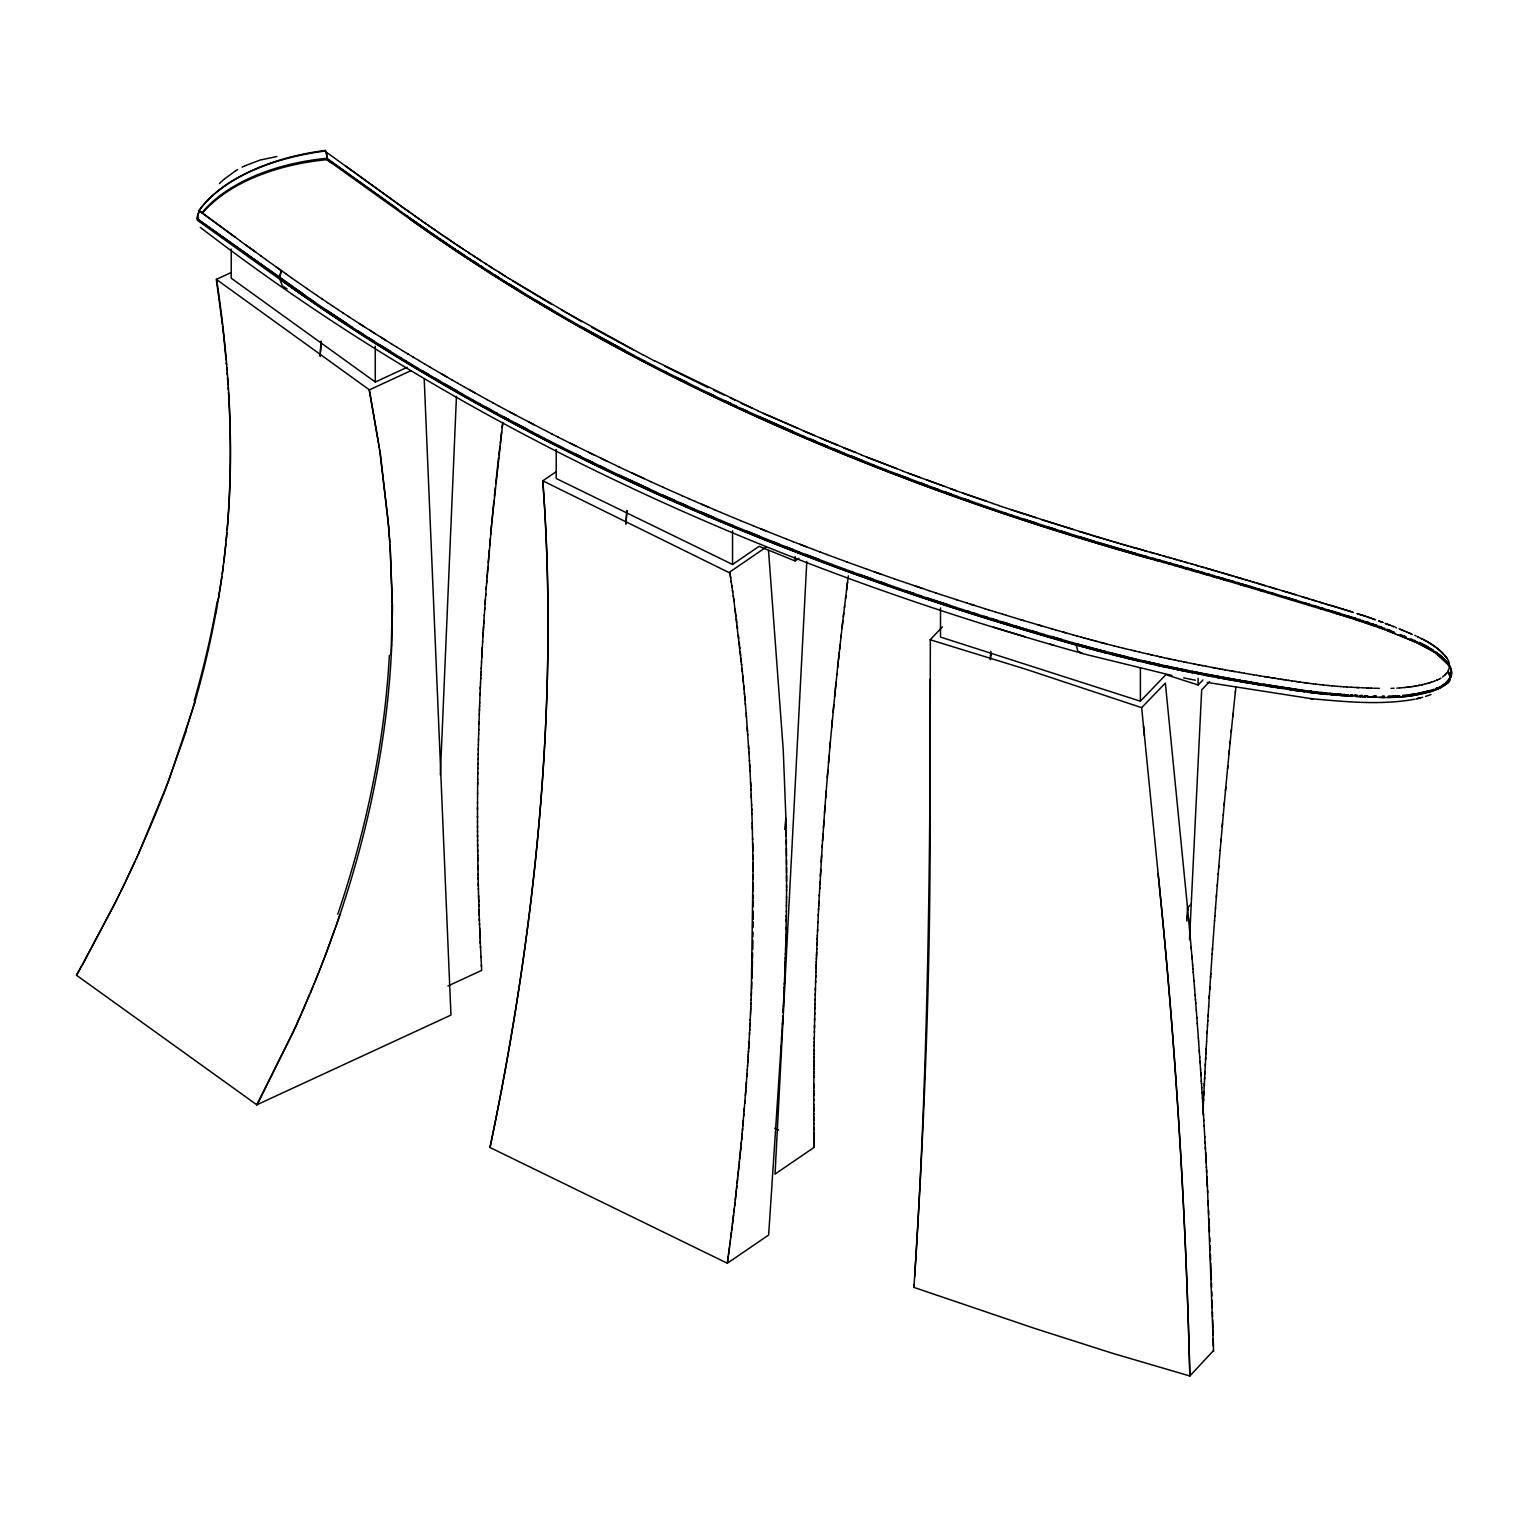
<?xml version="1.0" encoding="UTF-8"?>
<svg xmlns="http://www.w3.org/2000/svg" width="1528" height="1528" viewBox="0 0 1528 1528"><rect width="100%" height="100%" fill="white"/><g stroke="black" fill="none" stroke-linecap="round" stroke-linejoin="round"><path stroke-width="1.5" d="M753.304 898.617L753.304 895.16M786.595 881.198L786.614 875.086M813.794 1105.011L813.794 1093.513M477.5 807.72L477.5 821.892M477.5 809.553L477.519 802.697M753.304 900.909L753.285 906.658M786.595 887.844L785.889 817.881L783.253 750.114L768.508 550.481M813.775 1095.557L813.908 1068.129M813.794 1092.157L813.794 1090.801M813.794 1088.108L813.813 1084.04M930.304 679.12C930.189 878.409 927.63 1077.813 914.642 1276.72M786.595 885.075L786.576 890.786M477.519 803.098L477.596 793.07M786.576 889.525L786.519 897.853M813.851 1077.24L813.851 1075.884M753.266 911.28L753.189 919.359M813.87 1073.172L813.87 1071.796M477.576 793.815L477.691 782.069M786.519 899.591L786.538 896.649M786.481 902.532L786.519 898.98M813.908 1069.084L813.985 1060.776M813.927 1066.353L813.946 1063.641M753.17 921.67L753.113 927.458M786.481 901.749L786.385 911.337M786.442 906.219L786.462 905.111M813.966 1062.266L814.061 1053.422M814.004 1058.178L814.023 1056.822M477.672 784.513L477.729 779.299M814.061 1054.091L814.099 1049.755M477.729 779.834L477.825 772.843M786.385 910.688L786.29 917.201M814.08 1051.36L814.176 1044.522M477.806 773.798L477.901 768.164M753.037 932.08L752.96 936.721M786.309 915.711L786.08 928.928M814.157 1046.069L814.214 1041.79M814.214 1042.402L814.405 1031.343M477.901 768.278L477.977 763.503M786.232 921.288L786.271 919.054M814.271 1039.04L814.29 1037.684M477.977 764.115L478.073 758.595M752.903 940.197L752.731 949.499M814.386 1032.202L814.653 1018.469M814.462 1028.077L814.519 1025.345M478.073 758.824L478.168 754.163M785.927 936.416L786.118 927.458M478.168 754.45L478.283 748.892M814.615 1020.303L814.997 1003.858M814.749 1014.344L814.787 1012.968M478.264 749.484L478.379 744.747M752.635 952.975L752.502 958.801M785.831 940.35L785.965 934.792M814.882 1008.824L814.921 1007.449M478.379 744.804L478.531 739.189M785.774 942.318L785.869 938.555M785.812 940.904L785.182 962.296M814.978 1004.698L815.112 999.293M478.493 740.144L478.665 733.65M752.444 961.131L752.215 969.287M815.092 1000.553L815.436 988.119M478.665 733.918L478.799 729.467M785.564 949.9L785.602 948.773M815.245 995.034L815.284 993.658M478.78 730.021L479.009 722.228M752.177 970.471L751.929 978.646M785.43 954.408L785.468 953.281M815.379 990.182L815.646 981.033M815.608 982.6L815.971 971.502M478.971 723.909L479.295 714.168M785.296 958.915L785.335 957.789M815.78 977.06L815.818 975.666M785.22 961.227L784.972 968.828M785.048 966.25L785.163 962.85M815.952 971.846L816.315 961.78M479.276 714.397L479.486 708.591M751.795 982.16L751.547 989.17M784.819 972.648L785.01 967.377M816.067 968.733L816.2 964.569M479.563 706.566L479.716 702.651M479.41 710.482L479.582 705.802M751.279 996.218L753.094 863.072M784.895 970.757L784.685 976.468M816.277 962.64L816.449 958.018M816.41 959.011L816.678 952.039M479.697 703.014L480.078 693.234M751.451 991.519L751.318 995.034M784.724 975.284L783.864 995.664M816.525 956.222L816.811 948.773M391.76 644.549L392.448 608.641L390.232 547.807M751.279 996.084L750.821 1006.78M784.361 984.318L784.418 983.192M816.792 949.251L817.251 938.096M816.945 945.087L817.06 942.298M391.741 645.198C387.806 737.623 368.821 829.035 339.312 916.609M440.331 774.811L456.452 396.306M480.021 694.782L480.346 686.893M751.107 1000.305L751.146 999.255M750.936 1004.431L750.993 1003.247M784.208 988.291L784.246 987.164M817.193 939.491L817.365 935.308M480.269 689.033L480.537 682.94M750.745 1008.747L750.84 1006.646M783.998 992.818L784.074 991.118M817.327 936.053L817.633 929.139M817.556 931.125L817.957 922.224M391.111 654.748L392.199 605.947M480.499 683.436L480.766 677.84M750.668 1010.314L750.745 1008.537M750.573 1012.663L750.687 1009.798M783.921 994.518L783.119 1011.001M1202.937 1113.32L1203.052 1110.837M1202.994 1112.288L1203.319 1105.03M481.033 672.224L480.709 678.986M750.477 1014.363L750.592 1011.899M750.515 1013.828L750.191 1020.322M783.749 998.491L783.788 997.364M817.938 922.721L818.626 908.377M1203.243 1106.52L1203.606 1099.186M1203.529 1100.752L1203.93 1092.081M480.9 675.032L481.224 668.022M750.248 1019.291L750 1024.237M783.348 1006.455L783.406 1005.309M818.263 915.73L818.32 914.317M1189.51 939.682L1201.676 689.835L1209.66 681.545M1203.797 1094.946L1204.37 1083.333M1204.255 1085.72L1204.656 1077.507M481.205 668.424L481.549 661.834M750.057 1023.263L749.675 1030.33M818.53 910.115L818.798 904.92M818.741 905.894L818.97 901.463M1204.58 1079.207L1204.962 1071.682M481.511 662.407L482.657 641.493M749.866 1026.797L749.923 1025.613M783.043 1012.701L783.215 1009.282M806.803 561.425L775.04 1174.077L814.118 1147.375L813.966 1135.304M818.893 903.086L822.274 845.213M1204.828 1074.127L1205.382 1063.717M481.778 657.537L482.065 651.959M749.751 1029.184L749.026 1042.153M749.465 1034.475L749.56 1032.699M782.89 1015.547L782.642 1020.112M819.256 896.057L819.333 894.663M990.755 653.717L990.335 659.733L990.66 655.416M1187.065 916.724L1187.543 907.842L1191.248 904.003M1205.267 1065.837L1205.726 1057.414M1205.573 1059.993L1205.993 1052.391M482.103 651.272L482.351 647.07M782.393 1024.658L782.68 1019.539M819.638 889.029L819.715 887.615M819.867 884.808L820.02 881.981M990.564 655.569L990.812 651.386M1186.989 918.194L1187.103 916.151M1186.817 921.155L1187.008 917.812M1205.898 1054.129L1206.222 1048.265M1206.108 1050.118L1206.623 1041.179M749.064 1041.619L748.72 1047.482M782.489 1022.958L780.808 1050.366M1206.585 1041.599L1207.101 1032.737M1207.082 1033.138L1207.177 1031.4M482.638 642.008L484.319 614.905M748.854 1045.114L748.968 1043.337M781.859 1033.787L781.935 1032.641M820.345 876.346L820.765 869.279M1207.158 1031.591L1207.559 1024.982M1207.54 1025.345L1207.808 1020.666M482.943 636.603L483.211 632.401M748.624 1049.125L748.758 1046.623M748.682 1048.074L748.281 1054.606M748.433 1052.219L748.51 1051.035M781.572 1038.352L781.725 1036.08M1207.788 1021.181L1208.151 1015.031M1208.094 1015.967L1208.705 1005.959M483.287 631.007L483.593 626.117M748.319 1053.995L747.746 1062.896M821.204 862.212L821.644 855.126M1208.667 1006.57L1209.909 987.069M320.116 355.317L321.052 341.088M320.192 356.597L320.383 353.656M483.727 624.016L483.956 620.502M626.041 522.824L626.862 510.447A3948.18 2080.047 -64 0 0 625.964 524.257M748.09 1057.605L748.185 1056.115M747.861 1061.1L747.937 1059.916M780.999 1047.501L781.114 1045.782M1209.183 998.338L1209.355 995.549M320.479 352.185L321.166 341.89M747.555 1065.856L747.803 1062.094M780.923 1048.647L768.641 1235.006L727.328 1263.236L489.991 1147.49A1995.53 1051.302 -64 0 0 542.784 480.823L556.364 471.541M822.121 847.467L823.038 833.715M913.954 1287.264C923.905 1134.215 930.323 980.88 930.094 827.469L930.323 639.64L942.375 626.862M913.935 1284.551L913.744 1287.34L1034.418 1328.329L1111.906 1353.101L1189.854 1376.002L1213.538 1350.542M1209.756 989.38L1210.634 975.914M484.281 615.574L485.789 593.838M747.612 1065.073L747.268 1070.02M822.561 840.954L825.044 805.81M1210.52 977.595L1210.787 973.68M1210.749 974.386L1212.143 953.949M484.662 609.997L484.796 607.877M747.307 1069.562L746.944 1074.757M485.388 599.453L485.044 604.381M746.829 1076.552L747.001 1074.031M746.886 1075.521L746.008 1087.86M823.458 827.851L823.974 820.517M1212.124 954.255L1212.563 947.914M1212.411 949.996L1214.569 920.276M746.39 1082.493L746.218 1084.88M485.656 595.748L486.324 586.79M824.49 813.163L826.17 791.065M486.133 589.139L491.596 524.581M746.065 1087.019L741.615 1139.888M745.817 1090.247L745.416 1095.614M1214.55 920.735L1214.913 915.749M1214.894 916.036L1215.505 907.899M486.592 583.276L486.802 580.449M1215.448 908.816L1217.3 885.037M487.012 577.641L487.298 574.108M744.995 1100.981L744.804 1103.369M825.636 797.941L830.296 742.188M1176.044 1079.742L1176.274 1076.858M1216.326 897.337L1216.517 894.93M487.871 567.06L487.413 572.694M1217.243 885.858L1218.236 873.538M488.215 562.82L489.285 550.099M744.155 1111.123L744.403 1108.144M827.24 777.771L827.851 770.36M1218.16 874.341L1218.866 865.86M1218.695 867.866L1220.146 850.657M227.195 529.987C234.472 446.386 229.066 362.117 216.575 279.261L230.843 272.672M743.964 1113.53L743.754 1115.918M828.462 762.969L829.112 755.539M1220.146 850.466L1221.139 839.082M489.667 545.859L490.297 538.773M743.391 1120.1L743.143 1123.099M1220.929 841.47L1222.515 823.42M742.875 1126.098L742.971 1124.895M742.665 1128.485L742.436 1130.892M1222.209 826.667L1223.317 814.348M226.965 532.699L226.201 540.855M742.226 1133.279L741.997 1135.686M829.799 747.708L835.147 691.42M1223.26 815.073L1224.386 802.62M490.679 534.514L492.837 511.804M1224.138 805.275L1225.819 787.054M741.844 1137.481L734.605 1206.184M741.386 1142.275L741.156 1144.682M831.652 727.29L832.359 719.841M1225.456 790.988L1227.824 766.005M491.729 523.168L502.559 424.421M740.927 1147.089L740.335 1153.105M833.066 712.373L833.791 704.905M1227.557 768.756L1229.352 750.363M492.971 510.371L493.983 500.42M740.221 1154.289L739.743 1159.103M1230.04 743.448L1231.472 729.219M1228.97 754.316L1230.269 741.137M834.594 696.768L836.064 682.443M225.934 543.586L223.776 562.762M494.404 496.142L495.301 487.585M739.38 1162.712L739.495 1161.509M739.132 1165.138L738.635 1169.951M835.3 689.93L836.924 674.173M1231.205 731.912L1233.115 713.366M1232.771 716.651L1235.331 692.318M738.501 1171.155L737.986 1175.968M836.847 674.937L838.28 661.395M1235.312 692.547L1235.445 691.267M495.76 483.306L497.001 471.885M737.737 1178.394L737.203 1183.207M784.724 829.456L785.889 818.397L785.946 820.211M837.63 667.411L841.202 635.018M1235.426 691.477L1235.865 687.237M838.452 659.886L839.273 652.361M497.154 470.452L498.606 457.579M736.954 1185.632L736.553 1189.242M839.598 649.362L840.114 644.835M736.42 1190.465L735.312 1200.129M840.954 637.291L842.864 620.654M498.93 454.733L499.942 446.119M735.025 1202.555L733.02 1219.497M841.985 628.218L845.863 595.653M734.319 1208.591L733.898 1212.239M843.322 616.873L843.762 613.091M500.286 443.254L501.661 431.775M844.392 607.781L844.659 605.508M733.593 1214.645L731.014 1235.541M845.5 598.689L848.326 575.884M502.196 427.477L502.808 422.454M732.867 1220.719L732.409 1224.348M846.512 590.343L847.562 581.977M732.122 1226.774L731.664 1230.422M731.434 1232.236L730.785 1237.279M223.413 565.513L222.324 573.802M730.881 1236.477L730.346 1240.717M729.62 1246.199L730.422 1240.125M729.887 1244.174L730.117 1242.455M729.314 1248.624L729.658 1245.893M729.142 1249.847L729.429 1247.631M728.818 1252.272L729.2 1249.369M728.971 1251.088L728.283 1256.283M728.512 1254.564L728.741 1252.826M728.321 1255.92L727.805 1259.76M727.996 1258.365L728.168 1257.143M727.576 1261.498L727.844 1259.588M727.328 1263.236L727.672 1260.791M221.942 576.553L216.117 612.728M217.988 601.211C229.754 532.317 232.772 462.086 228.474 392.371M489.991 1147.49C535.679 928.833 559.172 704.102 542.784 480.823L729.945 573.038M1451.275 676.102L1450.836 669.245M1451.199 676.446L1446.634 683.532L1437.561 689.262A35.469 20.475 0 0 0 1447.15 683.035L1451.352 675.815A34.59 19.959 0 0 0 1449.747 666.953L1448.544 665.196A89.235 51.513 0 0 0 1435.155 652.704A112.575 64.997 0 0 0 1416.762 642.639L1381.599 628.39L1348.04 617.178M195.126 700.607L185.843 731.186M194.705 703.243L168.558 781.056L138.227 854.496M185.977 731.797L163.496 794.732M338.395 919.321L339.999 914.336M337.459 922.033L339.025 917.182M336.523 924.746L338.051 920.047M335.587 927.477L337.058 922.912M336.064 925.758L326.056 953.739M335.071 928.623L323.764 959.775M325.655 954.37L322.828 962.182M323.458 960.1L320.593 967.95M322.351 962.984L318.301 973.737M320.097 968.733L317.156 976.64M317.805 974.482L315.074 981.778M316.659 977.366L314.176 983.994M314.329 983.115L310.547 992.78M313.144 985.999L302.162 1012.338M309.516 994.69L298.17 1020.819M301.761 1013.236L300.997 1014.993M300.596 1015.872L296.871 1023.722M298.247 1021.162L295.553 1026.625M139.468 851.745L123.577 885.743M297.043 1023.817L293.548 1030.999M136.298 858.717L137.577 855.89M295.84 1026.472L256.723 1104.859L450.951 1015.089L424.211 379.097M134.999 861.544L125.697 881.312M293.586 1031.419L257.029 1104.973L76.4 975.17L81.882 965.409M125.01 882.745L120.846 891.397M122.928 887.042L115.269 902.666M120.101 892.81L112.442 908.3M115.058 902.933L82.856 964.206M112.117 908.759L76.667 975.303M1449.174 679.444L1450.015 678.222A35.812 20.666 0 0 0 1449.06 664.737L1449.117 664.737M1447.933 671.518L1447.952 671.269A33.826 19.52 0 0 0 1447.207 658.568L1446.672 657.709L1447.054 658.606M1446.061 682.787L1449.805 678.184A17.343 13.427 30.2 0 0 1447.952 671.269L1448.124 671.231A17.553 13.599 30.2 0 1 1450.015 678.222M1447.15 672.435L1446.5 673.39M1446.997 672.798L1446.08 673.886M1448.296 680.246L1445.163 683.341M1446.004 673.81L1444.361 675.548M940.503 607.953L940.503 637.061L1140.385 701.199L1165.902 674.65L1198.105 684.983L1202.956 679.979M1158.109 873.481C1175.242 1040.492 1185.69 1208.17 1189.854 1376.002A4371.837 1967.606 -77 0 0 1161.108 903.793L1141.664 707.655L1165.348 683.092L1187.619 908.683M219.421 183.589L220.395 182.634M221.006 182.042L223.795 179.483M1444.648 675.185L1444.208 675.586M224.196 179.139L235.923 170.62M1443.291 676.35L1442.547 676.999M1443.387 684.659L1444.991 683.704L1443.272 684.735M556.211 449.404L556.211 478.512L732.542 564.462L759.072 546.317L795.057 560.929L798.953 558.274M766.235 547.081L729.792 572.007L730.25 575.082M1442.986 685.117L1441 686.32M1440.923 678.107L1439.892 678.719M236.076 170.525L237.585 169.627M1438.65 679.368L1439.892 678.642M1440.235 686.569L1439.93 686.893M1439.873 686.76L1439.032 687.333M242.112 167.163L243.067 166.686M243.544 166.457L244.518 165.979M1437.829 679.712L1436.358 680.399L1437.581 679.845M244.69 165.903L260.066 160.077L276.816 156.524M231.225 249.102L231.225 278.211L375.277 382.038L407.04 367.331M411.051 370.616L369.184 389.965L380.3 453.606L388.246 521.831M447.895 985.999L481.683 970.375L480.938 956.394M1437.944 687.829L1436.855 688.288M1437.008 688.077L1435.785 688.727L1436.626 688.23M1436.606 689.663L1433.283 690.847A87.325 50.424 0 0 1 1408.09 696.233A113.569 65.57 0 0 1 1381.579 697.456L1380.987 697.456M1435.193 680.934L1434.448 681.163M1444.762 684.869L1447.761 683.245A8.595 6.933 32.7 0 0 1450.11 679.502M1434.219 681.259L1433.398 681.545M1430.972 694.571L1425.528 696.443M1434.181 689.3L1433.512 689.376M1432.997 681.679L1430.647 682.443M1433.035 689.529L1430.609 690.274M1432.634 691.057L1411.452 695.794M1431.335 682.271L1426.407 683.646M1429.941 682.691L1428.546 683.054M1429.463 690.599L1427.114 691.248M1416.341 698.869L1422.778 697.245M1427.381 691.324L1425.395 691.706M1424.898 684.028L1426.006 683.799M1426.885 691.458L1425.834 691.726M1420.983 692.719L1425.471 691.821M1425.108 691.917L1423.981 692.184M1422.32 684.659L1424.268 684.238M1417.086 698.697L1419.97 698.01M1422.778 684.601L1421.517 684.85M1423.58 692.279L1420.333 692.852M1421.594 684.869L1418.27 685.518L1419.225 685.365M1414.909 699.194C1380.892 705.363 1345.939 701.772 1311.769 698.754M1420.18 693.024L1419.206 693.101M1420.41 692.986L1418.977 693.139M1419.054 693.254L1417.85 693.349M1418.137 685.594L1415.539 686.034M1417.717 693.521L1416.59 693.597M1415.807 686.034L1414.202 686.263M1416.456 693.75L1414.622 693.922M1415.845 693.846L1413.686 694.075M1414.279 686.282L1412.77 686.492M1414.126 694.132L1412.044 694.323M1412.827 686.511L1410.974 686.76M1413.018 694.304L1411.681 694.38M1409.886 686.931L1411.013 686.779M1409.771 694.762L1411.547 694.514M1411.242 695.832L1405.588 696.501M1410.535 694.533L1406.467 695.011M1409.293 687.008L1407.154 687.237M1408.472 687.122L1407.422 687.237M1408.682 694.762L1407.594 694.896M1404.958 687.466L1407.192 687.256M1404.289 695.24L1405.626 695.24M1404.996 687.504L1400.125 687.925M1405.321 696.52L1387.004 697.494M1402.704 695.393L1404.117 695.393M1399.839 695.737L1397.509 695.775M1399.533 687.982L1396.783 688.116M1395.561 695.87L1397.413 695.909M1394.625 695.928L1392.562 696.004M1394.3 695.928L1393.44 695.966M1394.09 688.249L1392.39 688.326M1391.626 688.383L1391.015 688.364M1391.645 696.042L1390.079 696.08M1389.506 696.214L1388.341 696.099M1384.444 696.119L1383.871 696.233M1384.674 697.494L1383.871 697.494M1383.623 697.494L1382.706 697.475M1383.279 696.099L1382.305 696.099M1382.343 697.475L1331.251 694.839M1374.188 688.23L1379.326 688.345M1379.478 697.417L1380.548 697.436M1374.99 696.042L1376.365 695.947M1373.271 695.985L1375.2 695.928M1375.563 697.322L1370.902 697.169M1371.323 688.154L1373.08 688.173M1371.113 688.116L1368.381 688.039M1370.1 697.15L1367.751 697.054M1366.796 687.982L1368.572 688.02M1367.14 695.66L1365.917 695.737M1367.732 695.679L1366.529 695.756M1366.395 687.944L1360.799 687.734M1364.676 695.679L1365.707 695.603M1365.402 696.978L1360.741 696.787M1362.594 695.469L1359.882 695.488M1360.359 696.768L1359.194 696.711M1358.736 687.619L1355.833 687.504M1359.576 687.657L1356.673 687.524M1358.793 696.692L1357.456 696.634M1357.399 695.24L1354.878 695.24M1356.883 696.596L1355.928 696.558M1355.737 695.164L1354.457 695.221M1355.431 687.447L1351.23 687.256M1352.796 695.011L1350.236 694.992M1352.356 695.106L1351.096 694.915M1352.337 696.367L1351 696.29M1351.23 687.237L1347.066 687.008M1350.618 696.271L1349.472 696.195M1348.594 694.762L1346.092 694.743M1349.071 696.176L1339.75 695.546M1346.684 686.951L1343.8 686.798M1345.289 694.552L1344.048 694.591M1344.468 694.495L1342.806 694.514M1343.819 686.76L1340.457 686.549M1341.985 694.323L1339.827 694.285M1340.705 694.228L1339.407 694.266M1340.476 686.511L1337.458 686.32M1336.408 694.018L1338.566 694.056M1338.127 694.037L1335.988 693.979M1336.637 686.225L1334.975 686.11M1337.439 695.355L1311.597 692.719M1335.587 693.827L1333.925 693.808M1334.192 686.015L1331.843 685.843M1333.963 693.693L1331.213 693.578M1331.862 685.805L1329.952 685.652M1330.487 693.387L1328.539 693.33M1330.85 693.406L1329.685 693.425M1329.589 685.594L1328.023 685.48M1328.061 685.442L1323.248 685.002M1327.794 693.12L1325.387 693.024M1327.355 694.476L1326.208 694.361M1326.228 692.967L1322.961 692.757M1325.846 694.323L1322.732 693.999M1323.802 692.719L1321.3 692.585M1323.286 684.964L1319.925 684.639M1322.159 692.547L1317.06 692.108M1321.968 693.922L1318.129 693.502M1319.963 684.601L1315.646 684.143M1207.196 682.443L1311.463 698.716M1317.079 691.993L1314.443 691.802M1316.181 692.012L1314.882 691.859M1315.684 684.124L1313.469 683.875M1315.837 693.234L1295.247 690.465M1310.184 698.563L1313.049 698.907M1312.686 691.592L1314.481 691.687M1313.507 683.856L1311.75 683.665M1312.285 691.42L1310.967 691.382M1311.368 683.589L1308.102 683.207M1311.005 691.248L1309.305 691.172M1311.425 691.305L1310.126 691.267M1311.215 692.661L1309.744 692.49M1309.381 692.432L1308.006 692.26M1308.541 690.942L1306.956 690.866M1306.23 682.959L1307.758 683.131M1305.829 690.713L1306.994 690.732M1306.268 682.92L1305.084 682.806M197.15 220.108L279.834 279.299A2330.563 1345.538 0 0 0 1076.323 644.988L1077.717 651.062L1082.244 653.335C765.986 565.742 461.265 428.184 200.302 227.366M1305.141 682.768L1303.919 682.634M1305.504 690.541L1303.9 690.446M1304.645 691.802L1303.308 691.63M1303.957 682.615L1302.009 682.367M1302.295 690.083L1301.149 690.064M1302.028 690.178L1303.556 690.274M1300.022 682.08L1301.149 682.214M1300.748 689.873L1298.972 689.739M1300.252 689.93L1301.646 690.007M1297.788 681.736L1295.992 681.507M1297.73 681.755L1298.857 681.889M1298.628 681.889L1300.271 682.08M1297.367 689.376L1298.246 689.51M1297.845 689.586L1299.64 689.72M1298.284 690.904L1299.831 691.134M1294.827 681.335L1296.393 681.526M1293.165 688.899L1294.846 689.013M1294.407 689.09L1295.973 689.185M1295.19 689.204L1296.68 689.281M1297.406 690.771L1292.249 690.026M1291.427 680.819L1294.865 681.297M1291.485 688.517L1289.67 688.383M1292.344 688.65L1290.549 688.517M1291.867 688.708L1293.624 688.841M1294.178 690.312L1273.206 687.103M1288.39 680.38L1289.727 680.533M1290.549 680.705L1291.924 680.858M1289.288 688.192L1287.951 688.135M1288.811 688.249L1290.167 688.326M1289.326 689.586L1290.931 689.835M1288.868 680.418L1285.468 679.922M1286.309 687.753L1284.609 687.619M1285.831 687.81L1287.149 687.867M1286.671 687.944L1288.429 688.058M1283.444 679.616L1285.908 679.96M1282.603 687.313L1284.246 687.428M1283.787 687.504L1285.067 687.562M1280.731 679.196L1282.699 679.482M1282.278 679.444L1283.501 679.597M1280.655 687.008L1282.259 687.122M1281.438 687.142L1283.043 687.256M1280.483 688.249L1281.686 688.421M1275.689 678.413L1278.478 678.814M1278.057 678.776L1280.388 679.12M1278.802 686.588L1277.198 686.473M1278.363 686.664L1279.948 686.779M1277.58 687.791L1278.497 687.944M1274.085 678.165L1275.746 678.394M1273.206 685.843L1275.288 686.034M1274.83 686.091L1276.472 686.225M1276.033 686.282L1277.637 686.416M1275.555 687.466L1271.067 686.76M1271.239 677.668L1269.539 677.439M1271.2 677.706L1272.9 677.935M1272.442 677.897L1274.543 678.203M1270.78 685.327L1268.641 685.117M1270.303 685.384L1272.423 685.594M1271.544 685.575L1274.065 685.843M1269.558 686.511L1271.602 686.836M1266.215 676.885L1268.335 677.21M1267.877 677.171L1269.577 677.401M1267.858 684.85L1265.318 684.582M1266.979 684.85L1269.1 685.06M1266.54 686.034L1268.374 686.32M1268.049 686.282L1269.978 686.588M1265.012 676.675L1259.74 675.834M1264.573 676.617L1266.674 676.942M1264.535 684.315L1259.263 683.589M1263.675 684.315L1266.196 684.582M1266.769 686.072L1260.352 685.021M1259.798 675.815L1256.627 675.319M1259.015 684.792L1255.538 684.219M1260.524 685.041L1257.143 684.487M1256.665 675.3L1253.533 674.803M1254.583 682.806L1256.971 683.073M1256.131 683.073L1258.518 683.322M1253.934 683.952L1255.997 684.296M1253.59 674.784L1244.231 673.218M1249.178 681.908L1251.547 682.176M1250.725 682.156L1253.094 682.424M1253.036 682.558L1254.641 682.691M1252.998 683.799L1249.121 683.15M1252.33 683.684L1254.507 684.047M1248.471 681.641L1246.084 681.373M1247.631 681.641L1250.019 681.908M1245.931 682.596L1248.109 682.978M1247.516 682.863L1249.617 683.226M1244.27 673.199L1239.361 672.377M1243.773 680.839L1240.488 680.418M1242.913 680.819L1245.358 681.106M1244.499 681.106L1246.905 681.373M1244.804 682.405L1241.118 681.774M1244.327 682.328L1246.619 682.729M1239.724 680.151L1237.145 679.826M1238.826 680.113L1240.545 680.285M1236.324 680.934L1240.22 681.622M1239.533 681.488L1241.767 681.889M1240.239 672.492L1234.28 671.499M1233.325 679.158L1235.923 679.482M1235.445 679.521L1237.623 679.788M1234.739 680.667L1236.496 680.972M1231.816 671.059L1233.077 671.25M1232.619 671.193L1234.739 671.537M1232.561 678.89L1230.097 678.585M1231.683 678.871L1234.223 679.177M1231.549 680.094L1233.497 680.438M1233.134 680.38L1235.006 680.705M1229.925 670.677L1224.921 669.818M1229.486 670.639L1231.472 670.964M1229.391 678.317L1227.442 678.107M1228.569 678.317L1230.938 678.604M1227.595 679.387L1229.047 679.654M1230.517 679.922L1226.755 679.234M1229.945 679.807L1232.007 680.189M1225.227 677.572L1222.801 677.267M1224.386 677.553L1226.755 677.859M1225.934 677.84L1227.882 678.05M1224.52 678.833L1223.069 678.585M1225.857 679.081L1221.579 678.317M1225.169 678.948L1227.404 679.368M1222.591 669.359L1219.669 668.863M1222.133 669.321L1224.978 669.799M1221.579 677.057L1223.661 677.286M1221.98 678.375L1217.205 677.496M1219.726 668.844L1218.427 668.634M1217.472 676.293L1219.592 676.56M1218.714 676.522L1220.834 676.789M1219.955 676.751L1221.235 676.847M1219.325 677.897L1212.449 676.617M1217.243 668.385L1214.321 667.87M1217.186 668.404L1218.485 668.615M1214.989 675.834L1217.109 676.102M1216.231 676.064L1218.351 676.331M1213.156 667.621L1205.726 666.246M1212.697 667.564L1214.779 667.927M1210.558 675.013L1212.602 675.261M1212.143 675.3L1214.225 675.567M1213.366 675.529L1215.467 675.796M1207.445 674.421L1209.832 674.727M1208.992 674.707L1211.418 675.032M1209.278 676.025L1211.131 676.369M1210.864 676.312L1212.602 676.656M1208.285 674.44L1205.153 673.982M1208.17 675.815L1203.72 674.956M1207.693 675.72L1209.66 676.102M1206.528 666.361L1201.906 665.501M1204.446 673.714L1201.314 673.237M1203.625 673.676L1205.974 674.001M1204.522 675.109L1201.142 674.459M1205.21 675.242L1206.7 675.529M1202.727 665.635L1199.575 665.062M1202.154 673.275L1199.766 672.931M1201.352 674.497L1198.2 673.886M1194.036 663.954L1198.85 664.871M1198.009 664.756L1199.633 665.024M1198.277 672.511L1195.851 672.167M1197.417 672.473L1199.06 672.664M1199.003 672.778L1200.607 672.969M1198.525 673.943L1194.82 673.218M1195.049 672.014L1196.691 672.205M1183.684 677.878L1195.393 680.208M1194.896 664.088L1186.11 662.369M1187.867 670.563L1192.719 671.403M1191.859 671.365L1194.323 671.728M1193.444 671.69L1195.106 671.881M1188.727 671.995L1192.566 672.778M1191.878 672.626L1195.03 673.256M1185.499 670.085L1188.727 670.62M1187.16 671.69L1188.899 672.034M1186.95 662.503L1183.761 661.891M1183.149 669.608L1184.792 669.818M1184.716 669.933L1186.358 670.124M1185.957 671.441L1174.363 669.035M1185.575 671.365L1187.428 671.747M1184.601 662.025L1181.43 661.395M1182.443 669.321L1179.272 668.806M1184.009 669.646L1180.819 669.13M1180.857 670.391L1182.443 670.716M1183.016 670.849L1184.506 671.136M1181.507 661.376L1178.336 660.764M1180.113 668.844L1178.489 668.653M1178.394 660.726L1175.223 660.096M1176.159 668.156L1177.782 668.366M1178.565 668.519L1174.593 667.831M1176.923 669.57L1178.241 669.856M1175.28 660.077L1172.855 659.599M1175.433 667.87L1173.007 667.488M1173.026 668.748L1174.593 669.073M1172.912 659.58L1169.703 658.931M1170.639 666.991L1173.867 667.545M1173.466 668.844L1166.762 667.411M1168.118 658.587L1169.76 658.893M1169.913 666.686L1167.487 666.303M1169.054 666.647L1171.498 667.029M1169.035 667.889L1170.524 668.214M1171.995 675.491L1080.391 653.086M1167.392 658.396L1164.202 657.728M1167.335 658.415L1168.977 658.721M1166.762 666.017L1164.336 665.616M1165.902 665.96L1168.347 666.361M1165.195 667.067L1166.857 667.43M1164.26 657.709L1161.127 657.059M1162.77 665.272L1165.195 665.673M1163.954 666.8L1160.516 666.036M1165.406 667.106L1162.082 666.38M1161.299 664.814L1158.95 664.432M1160.478 664.775L1162.082 664.986M1160.42 656.868L1157.345 656.219M1159.599 656.715L1161.185 657.04M1158.262 664.145L1156.677 663.935M1157.441 664.107L1159.79 664.489M1159.523 665.826L1156.6 665.177M1160.994 666.151L1155.149 664.852M1157.403 656.2L1152.074 655.034M1156.008 663.649L1153.659 663.247M1155.168 663.591L1156.753 663.821M1154.5 663.305L1151.405 662.751M1152.742 664.298L1155.856 665.005M1152.131 655.015L1150.546 654.691M1152.227 662.789L1149.877 662.388M1149.629 663.591L1151.501 664.031M1151.195 663.954L1152.971 664.355M1139.64 652.15L1151.386 654.824M1149.954 662.273L1145.236 661.337M1150.718 662.445L1146.783 661.681M1148.579 663.362L1143.441 662.159M1150.03 663.687L1146.535 662.885M1147.547 653.946L1149.075 654.309M1146.86 661.567L1143.67 660.975M1142.104 660.593L1143.746 660.841M1143.517 662.197L1138.799 661.089M1142.18 660.478L1138.933 659.867M1140.614 661.509L1137.252 660.726M1139.697 652.131L1134.884 651.024M1139.009 659.733L1135.762 659.103M1135.839 658.988L1132.592 658.358M1134.158 659.981L1136.24 660.478M1135.705 660.344L1137.691 660.822M1134.96 651.004L1131.732 650.279M1131.026 657.976L1132.687 658.243M1133.337 659.79L1128.008 658.511M1134.788 660.134L1131.083 659.256M1131.809 650.24L1124.723 648.56M1131.102 657.861L1127.874 657.212M1130.472 659.103L1126.461 658.129M1124.78 656.467L1127.95 657.097M1126.403 656.715L1123.233 656.085M1124.742 657.709L1126.174 658.052M1127.607 658.415L1123.328 657.365M1123.195 648.197L1124.799 648.54M1122.545 655.779L1120.941 655.512M1122.469 655.894L1124.073 656.161M1121.896 657.002L1123.596 657.422M1122.507 647.987L1118.649 647.07M1117.904 654.767L1120.253 655.206M1119.413 655.13L1121.781 655.588M1119.031 656.295L1120.922 656.754M1120.463 656.658L1122.259 657.097M1118.744 654.824L1116.395 654.385M1118.248 656.104L1112.938 654.767M1119.585 656.429L1116.109 655.569M1117.961 646.841L1114.103 645.924M1113.358 653.621L1115.707 654.079M1114.867 654.003L1117.235 654.461M1114.256 655.092L1115.593 655.436M1114.179 645.905L1110.302 644.95M1110.302 652.838L1112.69 653.296M1111.83 653.22L1114.198 653.697M1111.601 654.423L1113.205 654.844M1111.162 652.914L1108.774 652.456M1110.321 654.099L1106.062 653.01M1110.283 654.079L1111.754 654.461M1109.595 644.74L1106.463 643.956M1109.634 652.532L1104.954 651.463M1107.647 653.411L1094.678 650.03M1106.539 643.937L1104.171 643.364M1105.794 651.539L1103.407 651.062M1103.483 643.154L1101.134 642.581M1102.662 642.963L1105.011 643.555M1102.738 650.756L1100.37 650.26M1101.879 650.661L1104.266 651.138M1101.841 651.902L1103.254 652.284M1103.694 652.38L1105.011 652.723M1100.37 642.371L1101.975 642.753M1101.21 650.355L1099.224 649.973M1100.408 651.539L1096.092 650.393M1100.064 642.257L1096.607 641.378M1096.951 649.362L1098.174 649.553M1097.715 649.572L1099.682 649.954M1095.48 641.072L1097.066 641.454M1095.156 648.751L1092.826 648.273M1096.665 649.152L1094.334 648.674M1095.824 649.075L1097.047 649.247M1092.864 640.385L1095.557 641.053M1092.081 648.063L1093.284 648.254M1093.418 649.686L1089.044 648.502M1093.284 649.648L1095.137 650.145M1092.195 640.156L1090.228 639.659M1091.737 640.079L1092.94 640.366M1090.285 647.452L1087.516 646.841M1091.794 647.853L1089.445 647.356M1090.954 647.757L1092.157 647.948M1088.776 639.239L1085.205 638.303M1088.318 639.143L1090.304 639.64M1087.134 646.726L1088.375 646.936M1088.299 648.292L1081.442 646.42M1089.999 648.77L1086.198 647.738M1085.281 646.077L1082.855 645.561M1086.828 646.516L1084.402 645.981M1085.969 646.42L1087.229 646.611M1081.366 637.233L1084.135 637.959M1083.658 637.883L1085.281 638.284M1083.715 645.656L1081.709 645.236M1083.371 646.955L1077.717 645.389M1081.022 644.911L1078.29 644.3M1082.168 645.236L1080.181 644.816M1081.442 637.214L1076.858 635.992M1079.131 644.396L1076.056 643.67M1079.131 645.79L1080.544 646.172M1146.764 551.13L1141.817 549.946M1150.584 552.2L1160.249 555.122M1147.375 556.65L1143.078 555.581M1152.991 558.236L1161.185 560.681M1150.45 558.77L1154.843 559.993M1151.978 559.191C889.582 485.465 633.7 378.18 410.765 219.669L326.935 159.657A169.379 97.792 0 0 0 202.479 213.175M1073.286 634.979L1076.934 635.973M1072.484 642.658L1076.877 643.765M1078.023 645.484C795.477 565.933 519.826 450.244 279.853 279.299L282.355 285.87L287.092 288.849M1143.574 550.233L1138.685 549.049M1156.276 553.804L1171.097 558.197M1144.453 550.691L1154.48 553.499M1144.51 555.848L1139.945 554.702M1158.243 559.706L1172.033 563.756M1145.694 556.326L1155.053 558.942M1162.521 562.17L1163.859 562.533M1157.154 560.642L1169.187 564.042M1154.461 559.897L1157.708 560.795M1073.382 634.96L1055.562 629.937M1068.912 641.664L1072.56 642.543M1138.417 548.781L1129.899 546.546M1168.481 557.242L1187.371 562.858M1140.881 549.469L1133.26 547.521M1162.961 555.886L1165.673 556.669M1169.436 562.877L1188.326 568.397M1141.454 554.989L1134.177 553.06M1163.897 561.444L1166.609 562.209M1169.13 564.023L1174.841 565.646M1062.724 631.943L1066.257 632.955M1065.455 640.538L1054.721 637.615M1065.36 640.652L1069.008 641.55M1179.33 560.337L1182.042 561.12M1173.829 558.981L1176.541 559.745M1180.284 565.952L1182.997 566.735M1135.972 553.423L1130.815 552.105M1174.745 564.52L1177.477 565.303M1179.826 567.079L1183.856 568.225M1174.554 565.57L1180.533 567.27M1061.903 639.525L1044.121 634.54M1190.178 563.45L1192.89 564.233M1128.313 545.897L1123.233 544.636M1184.754 561.884L1198.2 565.971M1126.556 545.591L1131.675 546.852M1191.133 569.065L1199.136 571.529M1129.249 551.512L1124.15 550.175M1185.709 567.518L1193.731 569.963M1127.473 551.13L1132.592 552.467M1190.618 570.173L1194.743 571.357M1185.212 568.626L1191.916 570.536M1183.379 568.091L1186.225 568.913M1052.028 628.925L1055.638 629.918M1051.283 636.488L1054.817 637.501M1200.989 566.563L1208.973 569.104M1195.584 565.016L1203.586 567.537M1124.99 544.923L1119.909 543.662M1201.944 572.198L1209.928 574.643M1196.539 570.632L1204.541 573.076M1120.826 549.221L1125.907 550.538M1201.199 573.229L1203.854 573.993M1195.908 571.701L1201.848 573.42M1193.253 570.937L1196.176 571.759M1052.104 628.906L1037.932 624.818M1210.424 569.314L1219.745 572.236M1206.375 568.13L1214.359 570.67M1118.343 543.013L1113.32 541.733M1116.605 542.707L1121.667 543.968M1212.716 575.33L1214.072 575.712M1207.33 573.764L1219.363 577.412M1114.237 547.291L1119.279 548.628M1117.522 548.246L1122.602 549.583M1213.843 576.896L1206.108 574.643M1203.281 573.821L1206.528 574.776M1044.216 634.426L1030.025 630.415M1221.197 572.465L1229.238 575.025M1215.791 570.88L1224.482 573.63M1115.058 542.039L1110.016 540.778M1222.171 578.081L1229.505 580.392M1218.122 576.896L1224.768 578.997M1110.932 546.317L1115.975 547.654M1221.159 579.036L1223.832 579.819M1216.059 577.546L1221.731 579.207M1213.213 576.705L1216.498 577.679M1041.542 625.831L1020.303 619.585M1230.689 575.254L1238.788 577.851M1225.934 573.859L1233.994 576.438M1108.468 540.11L1103.445 538.83M1106.73 539.804L1111.754 541.084M1232.332 581.079L1239.074 583.219M1227.576 579.685L1234.28 581.805M1109.404 545.725L1104.362 544.369M1107.647 545.343L1112.69 546.699M1225.972 580.449L1240.564 584.766M1223.145 579.609L1226.487 580.602M1037.168 632.363L1026.491 629.364M1240.239 578.081L1247.459 580.43M1235.464 576.667L1242.837 579.055M1105.183 539.136L1098.536 537.379M1241.901 583.906L1247.784 585.797M1237.126 582.493L1243.811 584.613M1101.077 543.395L1106.1 544.751M1240.125 584.632L1243.41 585.606M1248.873 580.64L1250.84 581.232M1244.938 579.475L1254.755 582.626M1098.613 537.188L1091.985 535.411M1101.898 538.162L1095.251 536.385M1249.847 586.274L1251.814 586.867M1245.912 585.109L1255.042 587.974M1099.549 542.803L1092.902 540.95M1248.605 587.153L1261.307 590.954M1097.811 542.421L1102.834 543.777M1244.365 585.892L1249.044 587.287M1242.952 585.472L1244.709 585.988M1022.977 628.314L1026.587 629.249M930.132 639.735L1025.995 669.283L1141.664 707.655M1256.57 582.951L1260.944 584.269M1323.286 603.102L1312.055 599.931M1330.601 605.298L1331.958 605.699M1252.826 581.824L1259.569 584.059M1319.237 602.089L1333.524 606.387M1325.215 603.885L1329.455 605.164M1093.704 535.717L1079.188 531.515M1257.888 588.681L1261.918 589.904M1323.611 608.526L1314.137 605.814M1331.919 611.028L1334.498 611.945M1253.82 587.459L1259.855 589.426M1320.86 607.857L1332.511 611.353M1326.877 609.653L1329.704 610.512M1260.906 590.839L1268.87 593.246M1320.345 608.793L1326.094 610.531M1331.423 612.136L1333.142 612.632M1094.64 541.332L1089.617 539.957M1325.635 610.398L1331.747 612.212M1251.68 588.07L1252.979 588.471M1023.913 620.616L1006.169 615.306M1019.539 627.129L1012.376 625.124M1015.91 626.193L1023.072 628.199M1282.412 590.744L1295.61 594.736M1335.873 606.883L1338.05 607.762M1268.909 586.676L1308.866 598.747M1334.269 606.406L1336.752 607.361M1261.517 584.441L1276.09 589.044M1302.123 596.932L1316.716 601.115M1332.626 605.909L1335.147 606.864M1260.848 584.441L1265.413 585.835M1088.795 534.227L1090.438 534.724M1296.584 600.37L1270.475 592.482M1336.866 612.518L1339.025 613.32M1309.859 604.381L1284.38 596.818M1335.262 612.04L1337.401 612.823M1263.083 590.247L1275.04 594.01M1304.205 602.834L1317.709 606.75M1333.619 611.544L1335.797 612.346M1261.822 590.018L1265.26 591.049M1279.413 596.436L1282.431 597.333M1292.287 600.313L1312.418 606.406M1335.969 613.492L1337.516 613.969M1268.355 593.074L1279.624 596.493M1336.866 613.759L1332.741 612.518M1311.998 606.272L1320.459 608.832M1091.355 540.339L1048.953 527.332M993.486 627.129L1025.231 636.794M1050.156 644.128L1053.632 645.179M1338.814 607.781L1344.067 609.576M1337.497 607.38L1340.037 608.354M1087.172 533.75L1041.829 519.806M1339.808 613.416L1344.373 614.944M1338.49 613.014L1340.342 613.721M1339.521 614.581L1342.997 615.631M1338.184 614.16L1340.19 614.772M1282.087 597.238L1292.592 600.428M1337.382 613.912L1338.776 614.351M1088.089 539.346L1080.2 536.958M1008.919 623.94L994.652 619.699M1012.472 625.009L1001.738 621.877M1344.831 609.615L1348.135 610.837M1342.806 608.984L1346.092 610.207M1340.705 608.564L1342.042 608.965M1343.8 614.619L1348.441 616.185M1344.411 616.051L1346.741 616.777M1342.845 615.593L1345.442 616.376M1002.616 614.218L1006.245 615.287M1349.606 611.066L1350.867 611.678M1348.575 610.761L1350.179 611.467M1346.875 610.245L1349.167 611.143M1350.599 616.72L1351.841 617.236M1349.587 616.395L1350.828 616.93M1347.868 615.88L1350.16 616.72M1349.377 617.579L1350.714 618M1345.805 616.491L1348.613 617.35M1002.712 614.199L995.549 612.04M1350.618 611.391L1352.204 612.079M1073.019 529.414L1011.001 509.722M1352.185 617.35L1353.521 617.751M995.626 612.021L988.463 609.844M994.747 619.585L984.032 616.395M991.099 618.611L998.3 620.693M1352.299 611.907L1353.521 612.499M1353.311 617.541L1355.833 618.477M1353.56 618.878L1354.878 619.298M1354.629 617.961L1356.272 618.477M1061.482 531.152L1067.709 533.1M985.006 608.736L970.796 604.286M984.93 608.755L988.559 609.825M987.661 617.388L973.412 613.072M1355.126 619.356L1356.272 619.719M1356.577 619.833L1357.571 620.139M1055.256 529.204L1018.049 517.304M974.406 605.394L967.262 603.178M977.041 614.065L962.831 609.691M1357.15 618.897L1359.901 619.642M966.46 610.703L969.974 611.83M1357.437 613.74L1365.574 616.204M1357.112 613.626L1358.201 613.779M1357.762 620.196L1358.927 620.578M967.358 603.159L956.738 599.797M955.802 607.437L962.926 609.576M1358.755 614.16L1366.223 616.433M1360.569 619.852L1359.118 619.528M1035.736 517.629L998.739 505.615M1036.652 523.244L1024.314 519.234M956.814 599.778L935.785 592.94M955.898 607.323L927.897 598.269M1360.493 621.075L1361.83 621.514M948.907 605.05L920.964 595.958M1361.792 620.406L1363.95 620.96M1011.899 515.28L1018.145 517.19M1363.759 622.144L1365.65 622.775M928.852 590.629L935.881 592.921M1365.172 621.514L1369.26 622.755M1005.768 513.217L1012.014 515.165M928.948 590.629L894.415 578.921M1366.319 623.004L1368.267 623.653M1005.882 513.102L993.544 509.091M915.119 585.969L922.014 588.299M921.059 595.844L907.154 591.279M1366.51 621.972L1369.909 622.985M1366.777 616.834L1371.323 618.171M992.646 503.533L998.835 505.424M914.164 593.513L900.279 588.929M1367.426 617.045L1371.934 618.382M1368.897 623.882L1371.475 624.78M992.722 503.361L962.315 493.009M987.451 507.009L993.658 508.977M986.649 501.26L950.282 488.712M981.377 504.909L987.565 506.895M893.422 586.561L900.393 588.815M1371.666 623.73L1374.245 624.494M1371.055 623.519L1373.634 624.284M1371.8 624.876L1374.149 625.716M975.322 502.808L981.473 504.794M894.51 578.902L867.178 569.333M893.536 586.446L879.765 581.786M963.232 498.548L975.418 502.693M1371.819 618.573L1375.563 619.68M969.363 500.573L957.196 496.409M886.698 584.059L852.643 572.064M1372.43 618.783L1374.837 619.642M874.073 571.739L880.873 574.146M1374.722 624.818L1376.671 625.353M1375.429 626.155L1374.474 625.811M1375.334 625.028L1377.282 625.582M956.375 490.679L908.491 473.317M933.207 487.757L957.292 496.314M873.08 579.265L859.519 574.413M867.293 569.314L846.894 561.979M945.278 491.997L951.275 494.155M1378.409 627.244L1384.712 629.555M944.361 486.362L926.426 479.811M1378.39 626.117L1382.343 627.435M939.3 489.819L897.547 474.387M845.863 569.6L852.758 571.969M1378.523 620.96L1382.496 622.221M1379.631 626.576L1381.56 627.282M846.989 561.979L826.648 554.492M845.977 569.486L832.34 564.615M1379.154 621.208L1383.165 622.469M921.384 483.23L927.343 485.446M832.454 564.5L798.781 551.914M1382.859 627.779L1384.979 628.409M920.467 477.596L902.571 471.063M819.925 551.971L826.744 554.473M909.504 478.78L885.724 469.803M813.221 549.431L820.039 551.952M818.989 559.458L805.581 554.377M1385.036 623.405L1387.806 624.245M1385.705 623.653L1390.003 625.296M1386.851 629.269L1388.971 629.937M902.666 470.891L867.083 457.273M813.335 549.411L799.87 544.312M1387.52 629.536L1391.932 631.083M1387.806 630.739L1392.753 632.668M806.65 546.871L793.204 541.733M896.745 468.618L861.2 454.924M1388.36 624.665L1389.334 625.048M798.915 551.799L772.213 541.504M1389.449 624.876L1390.766 625.391M885.82 469.707L873.882 465.18M786.557 539.136L793.318 541.714M785.602 546.623L792.249 549.221M786.672 539.136L753.552 525.976M1391.282 625.811L1393.46 626.671M1393.097 631.694L1394.644 632.306M867.999 462.85L873.997 465.066M778.955 544.025L745.874 530.865M1392.963 626.251L1394.185 626.747M1394.3 633.28L1395.465 633.738M868.095 462.736L844.506 453.396M861.295 454.733L843.609 447.799M862.212 460.386L850.466 455.669M760.237 528.631L766.827 531.266M1395.35 627.206L1396.516 627.893M1398.158 634.827L1399.17 635.228M855.413 452.364L820.364 438.173M759.129 536.118L732.771 525.479M1399.113 628.734L1400.278 629.441M1400.316 634.464L1402.819 635.629M1400.718 635.858L1406.753 638.379M832.856 448.602L844.621 453.281M753.667 525.957L740.45 520.609M1400.393 629.269L1401.615 629.975M1402.055 629.956L1403.277 630.682M1401.386 629.67L1402.609 630.395M1403.143 635.782L1404.289 636.087M837.879 445.221L803.098 430.839M838.776 450.894L821.262 443.769M1403.392 630.51L1404.576 631.217M1404.614 636.221L1406.409 637.138M1404.156 636.183L1405.13 636.603M740.545 520.59L720.891 512.453M726.258 522.748L732.905 525.365M1404.996 631.179L1406.409 631.981M827.145 446.081L803.995 436.454M1406.524 631.809L1407.594 632.496M1407.364 638.628L1414.565 641.703M726.373 522.652L700.301 511.746M1407.727 632.325L1408.778 632.993M714.397 509.703L721.006 512.453M1409.198 632.936L1410.268 633.623M1408.606 632.688L1409.675 633.375M1410.306 638.78L1412.235 639.449M814.672 435.556L763.427 413.4M809.821 438.784L815.589 441.229M1410.096 633.318L1411.165 634.005M714.512 509.703L701.467 504.183M713.385 517.171L693.865 508.958M1411.299 633.834L1412.369 634.521M708.037 506.952L695.03 501.394M1413.438 639.965L1415.501 640.843M798.265 433.99L804.091 436.339M758.728 416.533L798.361 433.876M1414.775 635.342L1416.093 635.915M1416.112 642.352L1434.257 652.093M797.463 428.184L757.831 410.879M688.612 498.606L695.144 501.394M693.999 508.862L681.03 503.342M792.669 431.412L742.054 408.912M1417.125 641.55L1417.526 641.894M682.214 495.798L688.727 498.586M687.562 506.054L661.91 494.843M682.328 495.779L663.095 487.298M674.765 500.42L655.569 491.978M1417.43 636.507L1417.984 636.756M663.228 487.298L650.47 481.568M1417.43 636.737L1418.404 636.947M741.156 403.239L757.926 410.688M655.703 491.882L617.961 474.597M1418.863 642.486L1419.722 642.715A98.556 56.899 0 0 1 1422.033 643.842L1424.975 645.351M752.349 408.167L654.519 360.723M650.584 481.568L619.203 467.071M649.381 489.017L611.754 471.655M747.689 411.338L736.515 406.333M644.281 478.684L631.771 472.897M1419.283 642.677L1419.569 642.658A98.365 56.784 0 0 1 1421.88 643.937M730.193 397.91L735.713 400.489M709.087 393.364L736.611 406.219M725.609 401.062L731.091 403.659M724.692 395.313L713.729 390.118M619.317 467.071L570.135 443.235M611.888 471.56L599.415 465.734M714.646 395.867L698.22 388.112M600.79 458.228L606.941 461.189M605.718 468.599L587.134 459.775M708.19 387.673L665.062 366.357M588.528 452.269L594.659 455.248M704.924 515.165L709.164 517.228M593.399 462.678L574.929 453.759M774.734 1128.161L778.669 1130.09M698.315 387.997L676.656 377.473M581.156 456.681L562.781 447.704M687.524 382.688L665.96 372.087M576.342 446.252L558.045 437.142M1422.472 644.224L1425.548 645.656M562.934 447.608L550.71 441.592M552.009 434.086L558.159 437.142M655.321 366.663L666.074 371.972M1421.708 638.799L1424.707 640.136M552.143 434.086L510.276 412.273M544.694 438.498L550.863 441.496M644.759 361.181L655.436 366.529M538.696 435.404L544.847 438.402M643.937 355.241L654.423 360.914M532.718 432.309L538.83 435.308M528.191 421.69L534.151 424.803M532.852 432.214L514.86 422.893M643.861 355.432L561.521 309.917M634.235 355.68L644.854 361.066M526.893 429.082L503.037 416.571M1424.153 639.831L1420.562 638.226A96.589 55.772 0 0 0 1418.29 637.119M633.337 349.912L591.871 327.412M582.55 327.508L634.33 355.546M516.311 415.425L498.51 405.913M1425.395 645.733L1427.228 646.554M623.863 350.007L572.408 321.759M509.091 419.646L497.154 413.4M1424.573 640.289L1425.796 640.729M492.665 402.723L498.644 405.913M485.465 407.002L497.307 413.305M486.821 399.534L492.799 402.723M491.443 410.115L479.639 403.774M1425.108 640.595L1427.553 641.722M1426.522 646.344L1432.099 649.457M486.954 399.534L469.459 389.869M473.852 400.565L479.792 403.698M475.361 393.097L463.71 386.622M474.005 400.47L462.315 394.09M1426.178 641.187L1428.489 642.276M1427.61 646.955L1428.623 647.528M581.652 321.682L510.333 279.204M457.98 383.375L463.843 386.641M462.468 393.995L445.24 384.33M452.288 380.128L458.113 383.394M456.738 390.748L434.028 377.798M562.323 315.971L572.503 321.644M441.019 373.634L452.422 380.128M446.787 376.881L429.865 367.083M562.438 315.857L535.106 299.946M439.777 380.969L422.893 371.247M1427.649 642.027L1429.406 642.83M552.41 310.012L532.699 298.495M551.417 304.263L512.625 280.885M424.306 363.798L429.998 367.102M428.604 374.436L417.354 367.942M418.787 360.512L424.44 363.817M413.267 357.208L418.92 360.512M411.834 364.638L417.507 367.847M530.292 297.043L532.794 298.38M530.388 296.929L525.479 294.14M407.785 353.885L413.419 357.208M406.333 361.315L411.987 364.543M1428.565 642.562L1429.635 642.963M523.092 292.669L525.575 294.006M402.303 350.561L407.919 353.904M400.871 357.991L406.505 361.219M520.685 291.218L523.187 292.555M520.8 291.103L506.417 282.413M396.86 347.219L402.456 350.561M395.408 354.649L401.024 357.896M518.393 289.632L508.881 283.75M391.416 343.876L396.993 347.238M395.561 354.553L379.116 344.526M507.964 277.733L510.237 279.414M380.587 337.115L391.55 343.876M390.118 351.192L368.343 337.726M1429.482 643.116L1431.106 643.899M507.869 277.924L498.491 271.793M504.049 280.923L506.513 282.279M386.126 340.515L369.814 330.315M505.501 276.453L496.142 270.303M501.681 279.452L504.144 280.808M1429.711 643.269L1432.71 644.95M501.776 279.318L494.614 274.983M499.427 277.848L492.264 273.493M496.046 270.513L489.094 265.834M375.334 333.734L359.08 323.458M373.882 341.05L357.609 330.85M1431.698 649.381L1433.952 650.852M493.697 269.023L484.395 262.816M487.566 270.513L492.36 273.378M490.01 271.888L485.236 269.004M1432.194 649.706L1433.168 650.145M486.649 264.535L477.404 258.289M466.594 256.914L485.331 268.89M364.581 326.897L348.422 316.525M363.129 334.212L352.261 327.393M481.969 261.517L472.744 255.252M480.651 265.872L482.982 267.381M1431.469 644.396L1432.576 644.873M478.321 264.363L473.661 261.345M474.979 256.971L468.084 252.196M352.433 327.298L310.203 299.316M469.02 258.308L471.35 259.836M470.318 253.934L465.773 250.668M343.112 313.049L348.575 316.525M347.104 323.821L325.961 309.821M465.448 256.15L466.708 256.78M465.543 256.016L460.826 253.094M337.822 309.554L343.265 313.049M464.607 249.904L465.677 250.878M461.15 247.612L464.531 250.114M463.366 249.351L458.858 246.084M464.397 255.252L461.972 253.858M460.94 252.96L452.842 247.746M459.775 252.196L457.483 250.668M332.569 306.039L337.974 309.554M459.909 247.058L456.566 244.556M458.763 246.294L454.274 243.028M1432.691 645.198L1433.78 645.675M455.21 249.14L451.696 247.001M327.317 302.525L332.703 306.058M455.325 243.983L452.001 241.5M454.179 243.219L448.621 239.208M450.779 240.927L446.386 237.7M451.81 246.867L448.334 244.728M449.557 245.359L450.684 246.103M322.102 299.011L327.469 302.544M448.43 244.595L444.992 242.455M447.322 243.831L439.491 238.712M445.278 236.935L447.417 238.654M446.291 237.89L441.955 234.682M316.907 295.477L322.236 299.03M444.075 236.382L438.67 232.428M443.999 241.577L441.688 240.202M1433.36 645.637L1435.136 646.63M440.771 234.128L436.473 230.919M440.694 239.342L438.402 237.967M317.041 295.496L306.593 288.41M315.551 302.773L197.169 218.867A20.322 16.407 -14.4 0 1 199.442 210.998L240.45 241.061M438.498 237.833L435.117 235.713M436.32 236.324L437.409 237.088M1435.25 652.781L1448.238 664.795M437.486 231.874L434.296 229.41M432.94 234.204L435.213 235.579M433.188 228.646L435.289 230.365M434.2 229.601L431.011 227.137M434.124 234.815L430.743 232.676M432.004 228.092L429.922 226.373M431.947 233.306L429.578 231.874M306.746 288.429L291.37 277.79M305.237 295.687L197.418 218.848A20.074 16.197 -14.4 0 1 199.671 211.074L235.312 237.317M1435.308 651.768L1436.358 652.322M429.826 226.583L427.573 224.75M429.674 231.74L427.229 230.25M428.508 230.938L424.899 228.608M428.661 225.762L425.242 223.107M426.312 224.138L420.544 219.803M426.178 229.295L422.549 226.965M422.798 221.655L423.963 222.496M423.829 227.653L417.851 223.661M421.632 220.834L418.194 218.141M421.48 226.01L415.501 221.98M419.264 219.172L414.661 215.639M416.915 217.511L412.312 213.958M416.781 222.687L413.133 220.318M286.366 274.238L291.523 277.79M414.413 221.025L411.204 218.733M1434.486 646.439L1435.25 646.726A87.344 50.424 0 0 1 1441.878 652.303L1443.826 654.633M413.4 215.009L411.127 213.118M410.325 218.122L411.529 219.172M410.669 218.561L406.868 215.639M276.243 266.999L286.519 274.257M409.408 211.876L410.612 213.022M409.752 212.392L408.53 211.265M408.874 211.781L406.811 210.024M397.796 209.145L326.916 158.415A20.074 5.883 -77.5 0 0 326.018 152.208M408.072 216.69L326.839 158.549A20.322 5.959 -77.5 0 0 326.094 151.979L405.856 209.603M326.935 159.676L332.092 163.362M280.025 277.962A17.324 11.04 -54.2 0 1 281.553 270.704L265.948 259.607M345.557 165.998L408.014 211.15M260.81 255.902L266.12 259.626M260.982 255.921L245.397 244.747M298.457 290.836L304.206 294.98M1436.32 652.475L1436.855 652.666A89.369 51.589 0 0 1 1443.635 658.396L1443.998 658.759M255.844 252.216L240.259 241.023M1436.568 652.666L1436.683 652.742A89.14 51.474 0 0 1 1443.444 658.453L1444.896 659.676M1441.897 652.628L1441.725 652.456A87.134 50.309 0 0 0 1435.098 646.86M1442.241 652.666L1443.998 654.824M1444.361 659.37L1446.156 661.051M1444.896 659.924L1446.882 661.891M1444.533 655.092L1445.163 656.161M1446.137 661.299L1447.245 662.331M1444.8 655.416L1446.481 657.46M1446.787 662.044L1448.066 663.324M1445.335 656.047L1445.965 657.155M1447.15 662.484L1448.162 663.763M1447.78 663.267L1448.009 664.489M1449.862 667.182L1450.55 668.519M378.543 442.948L369.394 389.85L216.327 279.376L222.439 324.891M378.753 444.247L379.345 448.143M730.155 574.413L733.765 599.396M730.403 576.113L730.709 578.176M379.536 449.442L379.918 452.04M731.186 581.27L731.32 582.302M731.778 585.396L732.084 587.478M380.109 453.338L388.704 527.007M732.523 590.572L732.752 592.138M733.268 595.767L733.402 596.799M733.65 598.499L733.975 600.905M733.841 599.912L742.417 672.034M735.102 609.29L735.579 612.938M735.789 614.504L735.999 616.071M736.324 618.687L736.859 622.87M737.184 625.487L737.585 628.638M738.406 635.476L738.769 638.647M739.151 641.798L739.571 645.504M222.572 326.132L223.565 334.918M739.686 646.554L739.934 648.674M740.278 651.845L740.679 655.55M740.965 658.205L741.366 661.93M223.642 335.549L224.1 339.923M741.596 664.05L741.71 665.119M224.158 340.553L226.048 359.92M742.092 668.844L744.881 698.277M1143.441 725.571L1144.453 735.77M742.78 675.758L742.99 677.897M743.105 678.967L743.41 682.176M743.716 685.384L744.06 689.147M1187.695 909.427L1188.536 918.443M1187.562 907.957L1187.734 909.924M1188.65 919.78L1191.133 947.417M1188.517 918.29L1188.669 919.99M744.403 692.891L744.556 694.514M1191.114 947.15L1191.248 948.812M744.69 696.119L745.015 699.881M1191.878 956.05L1192.107 958.801M1191.191 948.2L1191.974 957.12M744.976 699.346L745.339 703.644M226.259 362.422L226.469 364.906M1192.623 964.703L1192.967 968.79M1192.088 958.419L1192.68 965.467M745.301 703.109L745.435 704.733M745.397 704.198L746.199 713.901M1193.234 972.133L1193.96 980.88M1192.948 968.637L1193.273 972.591M388.246 522.977L389.888 542.593M1194.571 988.368L1195.125 995.473M1193.922 980.46L1194.571 988.54M226.679 367.388L226.889 369.891M1195.106 995.034L1195.507 1000.133M746.161 713.366L746.447 717.148M388.628 527.599L390.022 546.241M1195.698 1002.674L1196.29 1010.314M1195.45 999.427L1195.755 1003.418M746.332 715.524L749.006 753.591M227.08 372.374L227.271 374.876M1196.825 1017.361L1197.322 1023.932M1196.271 1009.97L1196.882 1017.954M1197.264 1023.034L1198.391 1038.333M1198.353 1037.913L1198.601 1041.389M747.23 727.443L747.555 731.778M227.462 377.378L227.997 384.865M1199.232 1050.271L1199.365 1052.143M1199.27 1050.615L1198.601 1041.198M747.708 733.956L747.784 735.044M1199.709 1056.86L1200.091 1062.648M1199.346 1051.913L1199.728 1057.261M1200.55 1069.256L1200.836 1073.573M1200.569 1069.485L1200.015 1061.33M1201.314 1080.85L1201.505 1083.753M1200.932 1075.063L1201.371 1081.728M1200.779 1072.58L1200.97 1075.597M1202.078 1092.463L1202.44 1098.269M1201.753 1087.478L1202.097 1092.921M1201.485 1083.333L1201.772 1087.84M748.529 745.931L748.739 749.217M390.06 545.209L392.429 606.177M228.149 387.367L228.321 389.869M1202.421 1098.021L1203.166 1109.901M1203.51 1115.726L1203.071 1108.239M748.911 752.005L749.465 761.135M1203.777 1119.928L1204.159 1126.556M1203.415 1114.084L1203.816 1120.712M1204.732 1136.565L1205.115 1143.345M1204.79 1137.481L1204.121 1125.792M749.408 760.161L750.019 771.124M1205.344 1147.413L1206.432 1167.507M1205.019 1141.569L1205.458 1149.19M749.656 764.535L749.847 767.839M1205.63 1152.437L1205.898 1157.441M481.396 965.047L481.473 966.384M1206.394 1166.762L1207.693 1192.68M1205.993 1159.122L1206.165 1162.464M749.981 770.284L750.955 789.861M1206.91 1176.713L1207.406 1186.798M1206.566 1170.009L1206.7 1172.53M480.976 957.044L479.677 928.279M1208.113 1201.084L1208.304 1205.305M1207.578 1190.197L1213.557 1351.401M750.592 782.145L750.802 786.557M1208.533 1210.348L1208.724 1214.569M480.461 946.367L480.518 947.704M1208.915 1218.771L1209.145 1223.832M750.897 788.563L751.165 794.77M480.212 941.019L480.346 943.693M1209.507 1232.294L1209.259 1226.373M751.241 796.508L751.279 797.616M751.146 794.293L751.604 805.371M479.983 935.652L480.098 938.345M1210.061 1245.817L1210.233 1250.038M1209.718 1237.355L1209.889 1241.576M479.773 930.304L479.926 934.315M1210.634 1260.218L1210.405 1254.278M479.505 923.581L479.716 928.948M1210.73 1262.758L1211.36 1279.738M751.547 804.129L751.776 810.394M479.334 918.882L479.544 924.937M751.719 808.694L752.254 824.28M479.391 920.906L479.009 909.466M1211.78 1291.638L1211.914 1295.897M1211.628 1287.378L1211.494 1283.138M751.891 813.144L751.929 814.252M479.104 912.827L479.2 915.52M1212.067 1300.156L1212.315 1307.815M478.856 904.748L479.066 911.49M1212.602 1317.193L1212.449 1312.074M478.894 906.104L478.57 895.312M1212.907 1327.45L1212.678 1319.753M752.292 826.132L752.387 829.284M752.196 822.962L753.189 871.38M478.684 899.362L478.761 902.055M1213.213 1338.566L1213.423 1346.264M1213.117 1335.128L1212.945 1329.15M478.493 892.409L478.646 898.006M478.398 888.551L478.493 892.6M752.616 838.242L752.674 839.923M478.264 883.146L478.321 885.839M478.417 889.525L478.054 873.653M786.022 823.879L786.118 828.233M752.731 843.265L752.903 851.115M478.13 877.721L478.168 879.077M786.175 831.079L786.271 836.236M478.092 875.086L477.901 865.516M477.958 868.229L477.977 869.585M753.037 859.271L752.979 855.05M477.825 860.073L477.92 866.414M814.099 1146.038L814.118 1147.375M786.385 844.239L786.328 840.247M477.748 854.84L477.806 858.717M477.786 857.743L477.825 860.627M814.042 1140.671L814.08 1144.701M477.691 850.561L477.767 856.005M814.023 1139.334L813.889 1127.244M786.442 848.269L786.519 856.291M477.615 844.506L477.672 849.205M477.672 849.071L477.71 851.956M813.927 1129.937L813.87 1123.214M813.946 1132.63L813.966 1133.967M477.576 839.923L477.653 846.474M786.538 859.748L786.576 864.924M753.266 879.288L753.228 874.761M477.557 835.338L477.596 841.011M813.832 1116.49L813.851 1120.521M813.87 1123.882L813.813 1113.778M477.519 830.754L477.557 836.924M813.813 1114.466L813.794 1107.036M786.595 867.236L786.595 872.87M753.285 882.668L753.304 891.722M477.5 826.17L477.519 831.461M813.794 1104.343L813.813 1111.085M477.5 821.567L477.519 827.355M813.775 1098.938L813.775 1100.294M1198.105 678.279L1198.105 684.983M1140.385 667.621L1140.385 701.199M795.057 556.459L795.057 560.929M732.542 530.865L732.542 564.462M477.5 816.41L477.5 817.786M375.277 346.207L375.277 382.038M163.343 794.732A876.136 556.803 -54.3 0 1 139.296 851.707M215.887 612.766A785.067 499.79 -54.3 0 1 194.514 703.262M389.353 655.359A827.889 553.804 -57.1 0 1 337.803 914.202M217.224 601.402A792.23 503.915 -54.3 0 1 194.228 700.683M1149.113 558.389A2163.82 1249.274 0 0 1 409.619 218.848M197.379 218.905A169.417 97.811 0 0 1 198.449 217.377M201.715 213.099A169.417 97.811 0 0 1 326.877 158.301M279.853 278.039A17.553 11.193 -54.2 0 1 281.4 270.704M198.774 210.883A167.068 89.885 -2.7 0 1 325.579 150.393M198.888 210.94A166.896 89.407 -2.5 0 1 325.617 150.986"/></g></svg>
